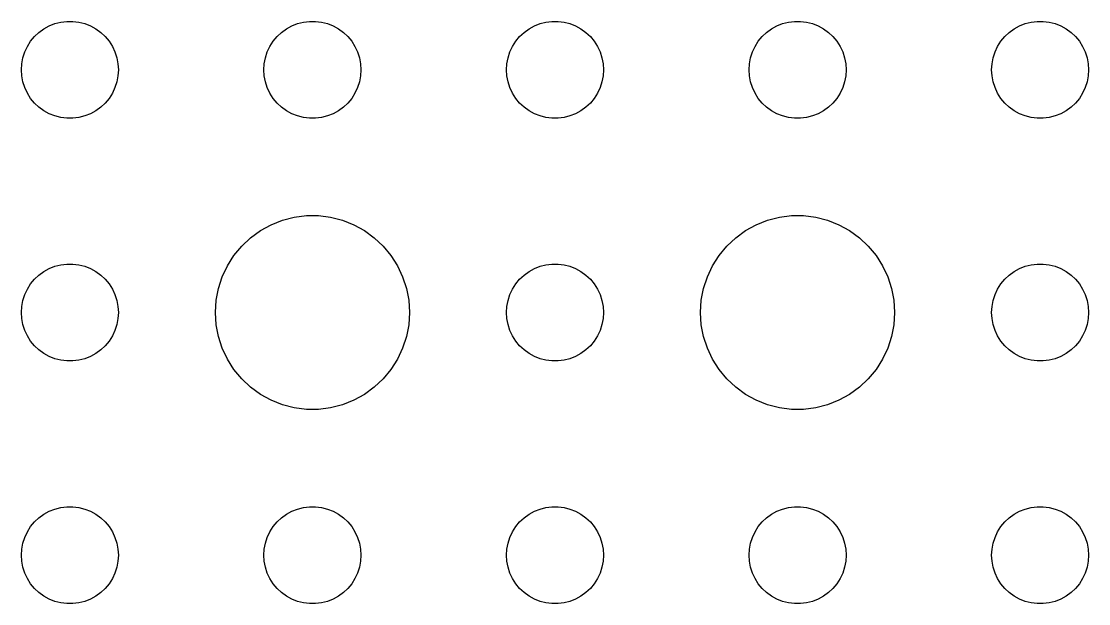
# Model space of a CAD drawing. Header units: metres. Extents: x -134 to 134, y 518 to 1078.
# Drawn here: x -1.5 to 31.5, y 774 to 792 of the extents above; entities that cross this region are included whole.
import ezdxf

# ---------------------------------------------------------------- set-up
doc = ezdxf.new("R2010")
doc.units = ezdxf.units.M

msp = doc.modelspace()

# ---------------------------------------------------------------- linework, layer by layer
for p, q in [((-0.95613, 791.656), (-0.80373, 791.766)), ((-0.80373, 791.766), (-0.63866, 791.857)), ((-0.63866, 791.857), (-0.46352, 791.927)), ((-0.46352, 791.927), (-0.28107, 791.973)), ((-0.28107, 791.973), (-0.09418, 791.997)), ((-0.09418, 791.997), (0.09418, 791.997)), ((0.09418, 791.997), (0.28107, 791.973)), ((0.28107, 791.973), (0.46352, 791.927)), ((0.46352, 791.927), (0.63866, 791.857)), ((0.63866, 791.857), (0.80373, 791.766)), ((0.80373, 791.766), (0.95613, 791.656)), ((6.54385, 791.656), (6.69626, 791.766)), ((6.69626, 791.766), (6.86133, 791.857)), ((6.86133, 791.857), (7.03647, 791.927)), ((7.03647, 791.927), (7.21892, 791.973)), ((7.21892, 791.973), (7.40581, 791.997)), ((7.40581, 791.997), (7.59418, 791.997)), ((7.59418, 791.997), (7.78107, 791.973)), ((7.78107, 791.973), (7.96352, 791.927)), ((7.96352, 791.927), (8.13866, 791.857)), ((8.13866, 791.857), (8.30373, 791.766)), ((8.30373, 791.766), (8.45613, 791.656)), ((14.0439, 791.656), (14.1963, 791.766)), ((14.1963, 791.766), (14.3613, 791.857)), ((14.3613, 791.857), (14.5365, 791.927)), ((14.5365, 791.927), (14.7189, 791.973)), ((14.7189, 791.973), (14.9058, 791.997)), ((14.9058, 791.997), (15.0942, 791.997)), ((15.0942, 791.997), (15.2811, 791.973)), ((15.2811, 791.973), (15.4635, 791.927)), ((15.4635, 791.927), (15.6387, 791.857)), ((15.6387, 791.857), (15.8037, 791.766)), ((15.8037, 791.766), (15.9561, 791.656)), ((21.5439, 791.656), (21.6963, 791.766)), ((21.6963, 791.766), (21.8613, 791.857)), ((21.8613, 791.857), (22.0365, 791.927)), ((22.0365, 791.927), (22.2189, 791.973)), ((22.2189, 791.973), (22.4058, 791.997)), ((22.4058, 791.997), (22.5942, 791.997)), ((22.5942, 791.997), (22.7811, 791.973)), ((22.7811, 791.973), (22.9635, 791.927)), ((22.9635, 791.927), (23.1387, 791.857)), ((23.1387, 791.857), (23.3037, 791.766)), ((23.3037, 791.766), (23.4561, 791.656)), ((29.0439, 791.656), (29.1963, 791.766)), ((29.1963, 791.766), (29.3613, 791.857)), ((29.3613, 791.857), (29.5365, 791.927)), ((29.5365, 791.927), (29.7189, 791.973)), ((29.7189, 791.973), (29.9058, 791.997)), ((29.9058, 791.997), (30.0942, 791.997)), ((30.0942, 791.997), (30.2811, 791.973)), ((30.2811, 791.973), (30.4635, 791.927)), ((30.4635, 791.927), (30.6387, 791.857)), ((30.6387, 791.857), (30.8037, 791.766)), ((30.8037, 791.766), (30.9561, 791.656)), ((-1.31445, 791.223), (-1.21352, 791.382)), ((-1.21352, 791.382), (-1.09344, 791.527)), ((-1.09344, 791.527), (-0.95613, 791.656)), ((0.95613, 791.656), (1.09344, 791.527)), ((1.09344, 791.527), (1.21352, 791.382)), ((1.21352, 791.382), (1.31445, 791.223)), ((6.18553, 791.223), (6.28647, 791.382)), ((6.28647, 791.382), (6.40654, 791.527)), ((6.40654, 791.527), (6.54385, 791.656)), ((8.45613, 791.656), (8.59344, 791.527)), ((8.59344, 791.527), (8.71352, 791.382)), ((8.71352, 791.382), (8.81445, 791.223)), ((13.6855, 791.223), (13.7865, 791.382)), ((13.7865, 791.382), (13.9065, 791.527)), ((13.9065, 791.527), (14.0439, 791.656)), ((15.9561, 791.656), (16.0934, 791.527)), ((16.0934, 791.527), (16.2135, 791.382)), ((16.2135, 791.382), (16.3145, 791.223)), ((21.1855, 791.223), (21.2865, 791.382)), ((21.2865, 791.382), (21.4065, 791.527)), ((21.4065, 791.527), (21.5439, 791.656)), ((23.4561, 791.656), (23.5934, 791.527)), ((23.5934, 791.527), (23.7135, 791.382)), ((23.7135, 791.382), (23.8145, 791.223)), ((28.6855, 791.223), (28.7865, 791.382)), ((28.7865, 791.382), (28.9065, 791.527)), ((28.9065, 791.527), (29.0439, 791.656)), ((30.9561, 791.656), (31.0934, 791.527)), ((31.0934, 791.527), (31.2135, 791.382)), ((31.2135, 791.382), (31.3145, 791.223)), ((-1.45287, 790.873), (-1.39465, 791.052)), ((-1.39465, 791.052), (-1.31445, 791.223)), ((1.31445, 791.223), (1.39465, 791.052)), ((1.39465, 791.052), (1.45287, 790.873)), ((6.04712, 790.873), (6.10533, 791.052)), ((6.10533, 791.052), (6.18553, 791.223)), ((8.81445, 791.223), (8.89465, 791.052)), ((8.89465, 791.052), (8.95287, 790.873)), ((13.5471, 790.873), (13.6053, 791.052)), ((13.6053, 791.052), (13.6855, 791.223)), ((16.3145, 791.223), (16.3947, 791.052)), ((16.3947, 791.052), (16.4529, 790.873)), ((21.0471, 790.873), (21.1053, 791.052)), ((21.1053, 791.052), (21.1855, 791.223)), ((23.8145, 791.223), (23.8947, 791.052)), ((23.8947, 791.052), (23.9529, 790.873)), ((28.5471, 790.873), (28.6053, 791.052)), ((28.6053, 791.052), (28.6855, 791.223)), ((31.3145, 791.223), (31.3947, 791.052)), ((31.3947, 791.052), (31.4529, 790.873)), ((-1.5, 790.5), (-1.48816, 790.688)), ((-1.48816, 790.688), (-1.45287, 790.873)), ((1.45287, 790.873), (1.48816, 790.688)), ((1.48816, 790.688), (1.5, 790.5)), ((6, 790.5), (6.01183, 790.688)), ((6.01183, 790.688), (6.04712, 790.873)), ((8.95287, 790.873), (8.98816, 790.688)), ((8.98816, 790.688), (9, 790.5)), ((13.5, 790.5), (13.5118, 790.688)), ((13.5118, 790.688), (13.5471, 790.873)), ((16.4529, 790.873), (16.4882, 790.688)), ((16.4882, 790.688), (16.5, 790.5)), ((21, 790.5), (21.0118, 790.688)), ((21.0118, 790.688), (21.0471, 790.873)), ((23.9529, 790.873), (23.9882, 790.688)), ((23.9882, 790.688), (24, 790.5)), ((28.5, 790.5), (28.5118, 790.688)), ((28.5118, 790.688), (28.5471, 790.873)), ((31.4529, 790.873), (31.4882, 790.688)), ((31.4882, 790.688), (31.5, 790.5)), ((-1.48816, 790.312), (-1.5, 790.5)), ((1.5, 790.5), (1.48816, 790.312)), ((6.01183, 790.312), (6, 790.5)), ((9, 790.5), (8.98816, 790.312)), ((13.5118, 790.312), (13.5, 790.5)), ((16.5, 790.5), (16.4882, 790.312)), ((21.0118, 790.312), (21, 790.5)), ((24, 790.5), (23.9882, 790.312)), ((28.5118, 790.312), (28.5, 790.5)), ((31.5, 790.5), (31.4882, 790.312)), ((-1.45287, 790.127), (-1.48816, 790.312)), ((-1.39465, 789.948), (-1.45287, 790.127)), ((1.45287, 790.127), (1.39465, 789.948)), ((1.48816, 790.312), (1.45287, 790.127)), ((6.04712, 790.127), (6.01183, 790.312)), ((6.10533, 789.948), (6.04712, 790.127)), ((8.95287, 790.127), (8.89465, 789.948)), ((8.98816, 790.312), (8.95287, 790.127)), ((13.5471, 790.127), (13.5118, 790.312)), ((13.6053, 789.948), (13.5471, 790.127)), ((16.4529, 790.127), (16.3947, 789.948)), ((16.4882, 790.312), (16.4529, 790.127)), ((21.0471, 790.127), (21.0118, 790.312)), ((21.1053, 789.948), (21.0471, 790.127)), ((23.9529, 790.127), (23.8947, 789.948)), ((23.9882, 790.312), (23.9529, 790.127)), ((28.5471, 790.127), (28.5118, 790.312)), ((28.6053, 789.948), (28.5471, 790.127)), ((31.4529, 790.127), (31.3947, 789.948)), ((31.4882, 790.312), (31.4529, 790.127)), ((-1.31445, 789.777), (-1.39465, 789.948)), ((-1.21352, 789.618), (-1.31445, 789.777)), ((1.31445, 789.777), (1.21352, 789.618)), ((1.39465, 789.948), (1.31445, 789.777)), ((6.18553, 789.777), (6.10533, 789.948)), ((6.28647, 789.618), (6.18553, 789.777)), ((8.81445, 789.777), (8.71352, 789.618)), ((8.89465, 789.948), (8.81445, 789.777)), ((13.6855, 789.777), (13.6053, 789.948)), ((13.7865, 789.618), (13.6855, 789.777)), ((16.3145, 789.777), (16.2135, 789.618)), ((16.3947, 789.948), (16.3145, 789.777)), ((21.1855, 789.777), (21.1053, 789.948)), ((21.2865, 789.618), (21.1855, 789.777)), ((23.8145, 789.777), (23.7135, 789.618)), ((23.8947, 789.948), (23.8145, 789.777)), ((28.6855, 789.777), (28.6053, 789.948)), ((28.7865, 789.618), (28.6855, 789.777)), ((31.3145, 789.777), (31.2135, 789.618)), ((31.3947, 789.948), (31.3145, 789.777)), ((-1.09344, 789.473), (-1.21352, 789.618)), ((-0.95613, 789.344), (-1.09344, 789.473)), ((1.09344, 789.473), (0.95613, 789.344)), ((1.21352, 789.618), (1.09344, 789.473)), ((6.40654, 789.473), (6.28647, 789.618)), ((6.54385, 789.344), (6.40654, 789.473)), ((8.59344, 789.473), (8.45613, 789.344)), ((8.71352, 789.618), (8.59344, 789.473)), ((13.9065, 789.473), (13.7865, 789.618)), ((14.0439, 789.344), (13.9065, 789.473)), ((16.0934, 789.473), (15.9561, 789.344)), ((16.2135, 789.618), (16.0934, 789.473)), ((21.4065, 789.473), (21.2865, 789.618)), ((21.5439, 789.344), (21.4065, 789.473)), ((23.5934, 789.473), (23.4561, 789.344)), ((23.7135, 789.618), (23.5934, 789.473)), ((28.9065, 789.473), (28.7865, 789.618)), ((29.0439, 789.344), (28.9065, 789.473)), ((31.0934, 789.473), (30.9561, 789.344)), ((31.2135, 789.618), (31.0934, 789.473)), ((-0.80373, 789.234), (-0.95613, 789.344)), ((-0.63866, 789.143), (-0.80373, 789.234)), ((-0.46352, 789.073), (-0.63866, 789.143)), ((-0.28107, 789.027), (-0.46352, 789.073)), ((0.46352, 789.073), (0.28107, 789.027)), ((0.63866, 789.143), (0.46352, 789.073)), ((0.80373, 789.234), (0.63866, 789.143)), ((0.95613, 789.344), (0.80373, 789.234)), ((6.69626, 789.234), (6.54385, 789.344)), ((6.86133, 789.143), (6.69626, 789.234)), ((7.03647, 789.073), (6.86133, 789.143)), ((7.21892, 789.027), (7.03647, 789.073)), ((7.96352, 789.073), (7.78107, 789.027)), ((8.13866, 789.143), (7.96352, 789.073)), ((8.30373, 789.234), (8.13866, 789.143)), ((8.45613, 789.344), (8.30373, 789.234)), ((14.1963, 789.234), (14.0439, 789.344)), ((14.3613, 789.143), (14.1963, 789.234)), ((14.5365, 789.073), (14.3613, 789.143)), ((14.7189, 789.027), (14.5365, 789.073)), ((15.4635, 789.073), (15.2811, 789.027)), ((15.6387, 789.143), (15.4635, 789.073)), ((15.8037, 789.234), (15.6387, 789.143)), ((15.9561, 789.344), (15.8037, 789.234)), ((21.6963, 789.234), (21.5439, 789.344)), ((21.8613, 789.143), (21.6963, 789.234)), ((22.0365, 789.073), (21.8613, 789.143)), ((22.2189, 789.027), (22.0365, 789.073)), ((22.9635, 789.073), (22.7811, 789.027)), ((23.1387, 789.143), (22.9635, 789.073)), ((23.3037, 789.234), (23.1387, 789.143)), ((23.4561, 789.344), (23.3037, 789.234)), ((29.1963, 789.234), (29.0439, 789.344)), ((29.3613, 789.143), (29.1963, 789.234)), ((29.5365, 789.073), (29.3613, 789.143)), ((29.7189, 789.027), (29.5365, 789.073)), ((30.4635, 789.073), (30.2811, 789.027)), ((30.6387, 789.143), (30.4635, 789.073)), ((30.8037, 789.234), (30.6387, 789.143)), ((30.9561, 789.344), (30.8037, 789.234)), ((-0.09418, 789.003), (-0.28107, 789.027)), ((0.09418, 789.003), (-0.09418, 789.003)), ((0.28107, 789.027), (0.09418, 789.003)), ((7.40581, 789.003), (7.21892, 789.027)), ((7.59418, 789.003), (7.40581, 789.003)), ((7.78107, 789.027), (7.59418, 789.003)), ((14.9058, 789.003), (14.7189, 789.027)), ((15.0942, 789.003), (14.9058, 789.003)), ((15.2811, 789.027), (15.0942, 789.003)), ((22.4058, 789.003), (22.2189, 789.027)), ((22.5942, 789.003), (22.4058, 789.003)), ((22.7811, 789.027), (22.5942, 789.003)), ((29.9058, 789.003), (29.7189, 789.027)), ((30.0942, 789.003), (29.9058, 789.003)), ((30.2811, 789.027), (30.0942, 789.003)), ((6.22266, 785.714), (6.57294, 785.853)), ((6.57294, 785.853), (6.93785, 785.947)), ((6.93785, 785.947), (7.31161, 785.994)), ((7.31161, 785.994), (7.68837, 785.994)), ((7.68837, 785.994), (8.06213, 785.947)), ((8.06213, 785.947), (8.42705, 785.853)), ((8.42705, 785.853), (8.77733, 785.714)), ((21.2227, 785.714), (21.5729, 785.853)), ((21.5729, 785.853), (21.9379, 785.947)), ((21.9379, 785.947), (22.3116, 785.994)), ((22.3116, 785.994), (22.6884, 785.994)), ((22.6884, 785.994), (23.0621, 785.947)), ((23.0621, 785.947), (23.427, 785.853)), ((23.427, 785.853), (23.7773, 785.714)), ((5.58772, 785.312), (5.89252, 785.533)), ((5.89252, 785.533), (6.22266, 785.714)), ((8.77733, 785.714), (9.10747, 785.533)), ((9.10747, 785.533), (9.41226, 785.312)), ((20.5877, 785.312), (20.8925, 785.533)), ((20.8925, 785.533), (21.2227, 785.714)), ((23.7773, 785.714), (24.1075, 785.533)), ((24.1075, 785.533), (24.4123, 785.312)), ((5.31308, 785.054), (5.58772, 785.312)), ((9.41226, 785.312), (9.6869, 785.054)), ((20.3131, 785.054), (20.5877, 785.312)), ((24.4123, 785.312), (24.6869, 785.054)), ((4.87108, 784.445), (5.07294, 784.763)), ((5.07294, 784.763), (5.31308, 785.054)), ((9.6869, 785.054), (9.92705, 784.763)), ((9.92705, 784.763), (10.1289, 784.445)), ((19.8711, 784.445), (20.0729, 784.763)), ((20.0729, 784.763), (20.3131, 785.054)), ((24.6869, 785.054), (24.927, 784.763)), ((24.927, 784.763), (25.1289, 784.445)), ((-0.63866, 784.357), (-0.46352, 784.427)), ((-0.46352, 784.427), (-0.28107, 784.473)), ((-0.28107, 784.473), (-0.09418, 784.497)), ((-0.09418, 784.497), (0.09418, 784.497)), ((0.09418, 784.497), (0.28107, 784.473)), ((0.28107, 784.473), (0.46352, 784.427)), ((0.46352, 784.427), (0.63866, 784.357)), ((4.71066, 784.104), (4.87108, 784.445)), ((10.1289, 784.445), (10.2893, 784.104)), ((14.3613, 784.357), (14.5365, 784.427)), ((14.5365, 784.427), (14.7189, 784.473)), ((14.7189, 784.473), (14.9058, 784.497)), ((14.9058, 784.497), (15.0942, 784.497)), ((15.0942, 784.497), (15.2811, 784.473)), ((15.2811, 784.473), (15.4635, 784.427)), ((15.4635, 784.427), (15.6387, 784.357)), ((19.7107, 784.104), (19.8711, 784.445)), ((25.1289, 784.445), (25.2893, 784.104)), ((29.3613, 784.357), (29.5365, 784.427)), ((29.5365, 784.427), (29.7189, 784.473)), ((29.7189, 784.473), (29.9058, 784.497)), ((29.9058, 784.497), (30.0942, 784.497)), ((30.0942, 784.497), (30.2811, 784.473)), ((30.2811, 784.473), (30.4635, 784.427)), ((30.4635, 784.427), (30.6387, 784.357)), ((-1.09344, 784.027), (-0.95613, 784.156)), ((-0.95613, 784.156), (-0.80373, 784.266)), ((-0.80373, 784.266), (-0.63866, 784.357)), ((0.63866, 784.357), (0.80373, 784.266)), ((0.80373, 784.266), (0.95613, 784.156)), ((0.95613, 784.156), (1.09344, 784.027)), ((4.59424, 783.746), (4.71066, 784.104)), ((10.2893, 784.104), (10.4057, 783.746)), ((13.9065, 784.027), (14.0439, 784.156)), ((14.0439, 784.156), (14.1963, 784.266)), ((14.1963, 784.266), (14.3613, 784.357)), ((15.6387, 784.357), (15.8037, 784.266)), ((15.8037, 784.266), (15.9561, 784.156)), ((15.9561, 784.156), (16.0934, 784.027)), ((19.5942, 783.746), (19.7107, 784.104)), ((25.2893, 784.104), (25.4057, 783.746)), ((28.9065, 784.027), (29.0439, 784.156)), ((29.0439, 784.156), (29.1963, 784.266)), ((29.1963, 784.266), (29.3613, 784.357)), ((30.6387, 784.357), (30.8037, 784.266)), ((30.8037, 784.266), (30.9561, 784.156)), ((30.9561, 784.156), (31.0934, 784.027)), ((-1.31445, 783.723), (-1.21352, 783.882)), ((-1.21352, 783.882), (-1.09344, 784.027)), ((1.09344, 784.027), (1.21352, 783.882)), ((1.21352, 783.882), (1.31445, 783.723)), ((13.6855, 783.723), (13.7865, 783.882)), ((13.7865, 783.882), (13.9065, 784.027)), ((16.0934, 784.027), (16.2135, 783.882)), ((16.2135, 783.882), (16.3145, 783.723)), ((28.6855, 783.723), (28.7865, 783.882)), ((28.7865, 783.882), (28.9065, 784.027)), ((31.0934, 784.027), (31.2135, 783.882)), ((31.2135, 783.882), (31.3145, 783.723)), ((-1.45287, 783.373), (-1.39465, 783.552)), ((-1.39465, 783.552), (-1.31445, 783.723)), ((1.31445, 783.723), (1.39465, 783.552)), ((1.39465, 783.552), (1.45287, 783.373)), ((4.52365, 783.376), (4.59424, 783.746)), ((10.4057, 783.746), (10.4763, 783.376)), ((13.5471, 783.373), (13.6053, 783.552)), ((13.6053, 783.552), (13.6855, 783.723)), ((16.3145, 783.723), (16.3947, 783.552)), ((16.3947, 783.552), (16.4529, 783.373)), ((19.5237, 783.376), (19.5942, 783.746)), ((25.4057, 783.746), (25.4763, 783.376)), ((28.5471, 783.373), (28.6053, 783.552)), ((28.6053, 783.552), (28.6855, 783.723)), ((31.3145, 783.723), (31.3947, 783.552)), ((31.3947, 783.552), (31.4529, 783.373)), ((-1.5, 783), (-1.48816, 783.188)), ((-1.48816, 783.188), (-1.45287, 783.373)), ((1.45287, 783.373), (1.48816, 783.188)), ((1.48816, 783.188), (1.5, 783)), ((4.5, 783), (4.52365, 783.376)), ((10.4763, 783.376), (10.5, 783)), ((13.5, 783), (13.5118, 783.188)), ((13.5118, 783.188), (13.5471, 783.373)), ((16.4529, 783.373), (16.4882, 783.188)), ((16.4882, 783.188), (16.5, 783)), ((19.5, 783), (19.5237, 783.376)), ((25.4763, 783.376), (25.5, 783)), ((28.5, 783), (28.5118, 783.188)), ((28.5118, 783.188), (28.5471, 783.373)), ((31.4529, 783.373), (31.4882, 783.188)), ((31.4882, 783.188), (31.5, 783)), ((-1.48816, 782.812), (-1.5, 783)), ((-1.45287, 782.627), (-1.48816, 782.812)), ((1.48816, 782.812), (1.45287, 782.627)), ((1.5, 783), (1.48816, 782.812)), ((4.52365, 782.624), (4.5, 783)), ((10.5, 783), (10.4763, 782.624)), ((13.5118, 782.812), (13.5, 783)), ((13.5471, 782.627), (13.5118, 782.812)), ((16.4882, 782.812), (16.4529, 782.627)), ((16.5, 783), (16.4882, 782.812)), ((19.5237, 782.624), (19.5, 783)), ((25.5, 783), (25.4763, 782.624)), ((28.5118, 782.812), (28.5, 783)), ((28.5471, 782.627), (28.5118, 782.812)), ((31.4882, 782.812), (31.4529, 782.627)), ((31.5, 783), (31.4882, 782.812)), ((-1.39465, 782.448), (-1.45287, 782.627)), ((-1.31445, 782.277), (-1.39465, 782.448)), ((1.39465, 782.448), (1.31445, 782.277)), ((1.45287, 782.627), (1.39465, 782.448)), ((4.59424, 782.254), (4.52365, 782.624)), ((10.4763, 782.624), (10.4057, 782.254)), ((13.6053, 782.448), (13.5471, 782.627)), ((13.6855, 782.277), (13.6053, 782.448)), ((16.3947, 782.448), (16.3145, 782.277)), ((16.4529, 782.627), (16.3947, 782.448)), ((19.5942, 782.254), (19.5237, 782.624)), ((25.4763, 782.624), (25.4057, 782.254)), ((28.6053, 782.448), (28.5471, 782.627)), ((28.6855, 782.277), (28.6053, 782.448)), ((31.3947, 782.448), (31.3145, 782.277)), ((31.4529, 782.627), (31.3947, 782.448)), ((-1.21352, 782.118), (-1.31445, 782.277)), ((-1.09344, 781.973), (-1.21352, 782.118)), ((1.21352, 782.118), (1.09344, 781.973)), ((1.31445, 782.277), (1.21352, 782.118)), ((4.71066, 781.896), (4.59424, 782.254)), ((10.4057, 782.254), (10.2893, 781.896)), ((13.7865, 782.118), (13.6855, 782.277)), ((13.9065, 781.973), (13.7865, 782.118)), ((16.2135, 782.118), (16.0934, 781.973)), ((16.3145, 782.277), (16.2135, 782.118)), ((19.7107, 781.896), (19.5942, 782.254)), ((25.4057, 782.254), (25.2893, 781.896)), ((28.7865, 782.118), (28.6855, 782.277)), ((28.9065, 781.973), (28.7865, 782.118)), ((31.2135, 782.118), (31.0934, 781.973)), ((31.3145, 782.277), (31.2135, 782.118)), ((-0.95613, 781.844), (-1.09344, 781.973)), ((-0.80373, 781.734), (-0.95613, 781.844)), ((0.95613, 781.844), (0.80373, 781.734)), ((1.09344, 781.973), (0.95613, 781.844)), ((4.87108, 781.555), (4.71066, 781.896)), ((10.2893, 781.896), (10.1289, 781.555)), ((14.0439, 781.844), (13.9065, 781.973)), ((14.1963, 781.734), (14.0439, 781.844)), ((15.9561, 781.844), (15.8037, 781.734)), ((16.0934, 781.973), (15.9561, 781.844)), ((19.8711, 781.555), (19.7107, 781.896)), ((25.2893, 781.896), (25.1289, 781.555)), ((29.0439, 781.844), (28.9065, 781.973)), ((29.1963, 781.734), (29.0439, 781.844)), ((30.9561, 781.844), (30.8037, 781.734)), ((31.0934, 781.973), (30.9561, 781.844)), ((-0.63866, 781.643), (-0.80373, 781.734)), ((-0.46352, 781.573), (-0.63866, 781.643)), ((-0.28107, 781.527), (-0.46352, 781.573)), ((-0.09418, 781.503), (-0.28107, 781.527)), ((0.09418, 781.503), (-0.09418, 781.503)), ((0.28107, 781.527), (0.09418, 781.503)), ((0.46352, 781.573), (0.28107, 781.527)), ((0.63866, 781.643), (0.46352, 781.573)), ((0.80373, 781.734), (0.63866, 781.643)), ((5.07294, 781.237), (4.87108, 781.555)), ((10.1289, 781.555), (9.92705, 781.237)), ((14.3613, 781.643), (14.1963, 781.734)), ((14.5365, 781.573), (14.3613, 781.643)), ((14.7189, 781.527), (14.5365, 781.573)), ((14.9058, 781.503), (14.7189, 781.527)), ((15.0942, 781.503), (14.9058, 781.503)), ((15.2811, 781.527), (15.0942, 781.503)), ((15.4635, 781.573), (15.2811, 781.527)), ((15.6387, 781.643), (15.4635, 781.573)), ((15.8037, 781.734), (15.6387, 781.643)), ((20.0729, 781.237), (19.8711, 781.555)), ((25.1289, 781.555), (24.927, 781.237)), ((29.3613, 781.643), (29.1963, 781.734)), ((29.5365, 781.573), (29.3613, 781.643)), ((29.7189, 781.527), (29.5365, 781.573)), ((29.9058, 781.503), (29.7189, 781.527)), ((30.0942, 781.503), (29.9058, 781.503)), ((30.2811, 781.527), (30.0942, 781.503)), ((30.4635, 781.573), (30.2811, 781.527)), ((30.6387, 781.643), (30.4635, 781.573)), ((30.8037, 781.734), (30.6387, 781.643)), ((5.31308, 780.946), (5.07294, 781.237)), ((9.92705, 781.237), (9.6869, 780.946)), ((20.3131, 780.946), (20.0729, 781.237)), ((24.927, 781.237), (24.6869, 780.946)), ((5.58772, 780.688), (5.31308, 780.946)), ((9.6869, 780.946), (9.41226, 780.688)), ((20.5877, 780.688), (20.3131, 780.946)), ((24.6869, 780.946), (24.4123, 780.688)), ((5.89252, 780.467), (5.58772, 780.688)), ((6.22266, 780.286), (5.89252, 780.467)), ((9.10747, 780.467), (8.77733, 780.286)), ((9.41226, 780.688), (9.10747, 780.467)), ((20.8925, 780.467), (20.5877, 780.688)), ((21.2227, 780.286), (20.8925, 780.467)), ((24.1075, 780.467), (23.7773, 780.286)), ((24.4123, 780.688), (24.1075, 780.467)), ((6.57294, 780.147), (6.22266, 780.286)), ((6.93785, 780.053), (6.57294, 780.147)), ((8.42705, 780.147), (8.06213, 780.053)), ((8.77733, 780.286), (8.42705, 780.147)), ((21.5729, 780.147), (21.2227, 780.286)), ((21.9379, 780.053), (21.5729, 780.147)), ((23.427, 780.147), (23.0621, 780.053)), ((23.7773, 780.286), (23.427, 780.147)), ((7.31161, 780.006), (6.93785, 780.053)), ((7.68837, 780.006), (7.31161, 780.006)), ((8.06213, 780.053), (7.68837, 780.006)), ((22.3116, 780.006), (21.9379, 780.053)), ((22.6884, 780.006), (22.3116, 780.006)), ((23.0621, 780.053), (22.6884, 780.006)), ((-0.80373, 776.766), (-0.63866, 776.857)), ((-0.63866, 776.857), (-0.46352, 776.927)), ((-0.46352, 776.927), (-0.28107, 776.973)), ((-0.28107, 776.973), (-0.09418, 776.997)), ((-0.09418, 776.997), (0.09418, 776.997)), ((0.09418, 776.997), (0.28107, 776.973)), ((0.28107, 776.973), (0.46352, 776.927)), ((0.46352, 776.927), (0.63866, 776.857)), ((0.63866, 776.857), (0.80373, 776.766)), ((6.69626, 776.766), (6.86133, 776.857)), ((6.86133, 776.857), (7.03647, 776.927)), ((7.03647, 776.927), (7.21892, 776.973)), ((7.21892, 776.973), (7.40581, 776.997)), ((7.40581, 776.997), (7.59418, 776.997)), ((7.59418, 776.997), (7.78107, 776.973)), ((7.78107, 776.973), (7.96352, 776.927)), ((7.96352, 776.927), (8.13866, 776.857)), ((8.13866, 776.857), (8.30373, 776.766)), ((14.1963, 776.766), (14.3613, 776.857)), ((14.3613, 776.857), (14.5365, 776.927)), ((14.5365, 776.927), (14.7189, 776.973)), ((14.7189, 776.973), (14.9058, 776.997)), ((14.9058, 776.997), (15.0942, 776.997)), ((15.0942, 776.997), (15.2811, 776.973)), ((15.2811, 776.973), (15.4635, 776.927)), ((15.4635, 776.927), (15.6387, 776.857)), ((15.6387, 776.857), (15.8037, 776.766)), ((21.6963, 776.766), (21.8613, 776.857)), ((21.8613, 776.857), (22.0365, 776.927)), ((22.0365, 776.927), (22.2189, 776.973)), ((22.2189, 776.973), (22.4058, 776.997)), ((22.4058, 776.997), (22.5942, 776.997)), ((22.5942, 776.997), (22.7811, 776.973)), ((22.7811, 776.973), (22.9635, 776.927)), ((22.9635, 776.927), (23.1387, 776.857)), ((23.1387, 776.857), (23.3037, 776.766)), ((29.1963, 776.766), (29.3613, 776.857)), ((29.3613, 776.857), (29.5365, 776.927)), ((29.5365, 776.927), (29.7189, 776.973)), ((29.7189, 776.973), (29.9058, 776.997)), ((29.9058, 776.997), (30.0942, 776.997)), ((30.0942, 776.997), (30.2811, 776.973)), ((30.2811, 776.973), (30.4635, 776.927)), ((30.4635, 776.927), (30.6387, 776.857)), ((30.6387, 776.857), (30.8037, 776.766)), ((-1.21352, 776.382), (-1.09344, 776.527)), ((-1.09344, 776.527), (-0.95613, 776.656)), ((-0.95613, 776.656), (-0.80373, 776.766)), ((0.80373, 776.766), (0.95613, 776.656)), ((0.95613, 776.656), (1.09344, 776.527)), ((1.09344, 776.527), (1.21352, 776.382)), ((6.28647, 776.382), (6.40654, 776.527)), ((6.40654, 776.527), (6.54385, 776.656)), ((6.54385, 776.656), (6.69626, 776.766)), ((8.30373, 776.766), (8.45613, 776.656)), ((8.45613, 776.656), (8.59344, 776.527)), ((8.59344, 776.527), (8.71352, 776.382)), ((13.7865, 776.382), (13.9065, 776.527)), ((13.9065, 776.527), (14.0439, 776.656)), ((14.0439, 776.656), (14.1963, 776.766)), ((15.8037, 776.766), (15.9561, 776.656)), ((15.9561, 776.656), (16.0934, 776.527)), ((16.0934, 776.527), (16.2135, 776.382)), ((21.2865, 776.382), (21.4065, 776.527)), ((21.4065, 776.527), (21.5439, 776.656)), ((21.5439, 776.656), (21.6963, 776.766)), ((23.3037, 776.766), (23.4561, 776.656)), ((23.4561, 776.656), (23.5934, 776.527)), ((23.5934, 776.527), (23.7135, 776.382)), ((28.7865, 776.382), (28.9065, 776.527)), ((28.9065, 776.527), (29.0439, 776.656)), ((29.0439, 776.656), (29.1963, 776.766)), ((30.8037, 776.766), (30.9561, 776.656)), ((30.9561, 776.656), (31.0934, 776.527)), ((31.0934, 776.527), (31.2135, 776.382)), ((-1.39465, 776.052), (-1.31445, 776.223)), ((-1.31445, 776.223), (-1.21352, 776.382)), ((1.21352, 776.382), (1.31445, 776.223)), ((1.31445, 776.223), (1.39465, 776.052)), ((6.10533, 776.052), (6.18553, 776.223)), ((6.18553, 776.223), (6.28647, 776.382)), ((8.71352, 776.382), (8.81445, 776.223)), ((8.81445, 776.223), (8.89465, 776.052)), ((13.6053, 776.052), (13.6855, 776.223)), ((13.6855, 776.223), (13.7865, 776.382)), ((16.2135, 776.382), (16.3145, 776.223)), ((16.3145, 776.223), (16.3947, 776.052)), ((21.1053, 776.052), (21.1855, 776.223)), ((21.1855, 776.223), (21.2865, 776.382)), ((23.7135, 776.382), (23.8145, 776.223)), ((23.8145, 776.223), (23.8947, 776.052)), ((28.6053, 776.052), (28.6855, 776.223)), ((28.6855, 776.223), (28.7865, 776.382)), ((31.2135, 776.382), (31.3145, 776.223)), ((31.3145, 776.223), (31.3947, 776.052)), ((-1.48816, 775.688), (-1.45287, 775.873)), ((-1.45287, 775.873), (-1.39465, 776.052)), ((1.39465, 776.052), (1.45287, 775.873)), ((1.45287, 775.873), (1.48816, 775.688)), ((6.01183, 775.688), (6.04712, 775.873)), ((6.04712, 775.873), (6.10533, 776.052)), ((8.89465, 776.052), (8.95287, 775.873)), ((8.95287, 775.873), (8.98816, 775.688)), ((13.5118, 775.688), (13.5471, 775.873)), ((13.5471, 775.873), (13.6053, 776.052)), ((16.3947, 776.052), (16.4529, 775.873)), ((16.4529, 775.873), (16.4882, 775.688)), ((21.0118, 775.688), (21.0471, 775.873)), ((21.0471, 775.873), (21.1053, 776.052)), ((23.8947, 776.052), (23.9529, 775.873)), ((23.9529, 775.873), (23.9882, 775.688)), ((28.5118, 775.688), (28.5471, 775.873)), ((28.5471, 775.873), (28.6053, 776.052)), ((31.3947, 776.052), (31.4529, 775.873)), ((31.4529, 775.873), (31.4882, 775.688)), ((-1.5, 775.5), (-1.48816, 775.688)), ((-1.48816, 775.312), (-1.5, 775.5)), ((1.48816, 775.688), (1.5, 775.5)), ((1.5, 775.5), (1.48816, 775.312)), ((6, 775.5), (6.01183, 775.688)), ((6.01183, 775.312), (6, 775.5)), ((8.98816, 775.688), (9, 775.5)), ((9, 775.5), (8.98816, 775.312)), ((13.5, 775.5), (13.5118, 775.688)), ((13.5118, 775.312), (13.5, 775.5)), ((16.4882, 775.688), (16.5, 775.5)), ((16.5, 775.5), (16.4882, 775.312)), ((21, 775.5), (21.0118, 775.688)), ((21.0118, 775.312), (21, 775.5)), ((23.9882, 775.688), (24, 775.5)), ((24, 775.5), (23.9882, 775.312)), ((28.5, 775.5), (28.5118, 775.688)), ((28.5118, 775.312), (28.5, 775.5)), ((31.4882, 775.688), (31.5, 775.5)), ((31.5, 775.5), (31.4882, 775.312)), ((-1.45287, 775.127), (-1.48816, 775.312)), ((1.48816, 775.312), (1.45287, 775.127)), ((6.04712, 775.127), (6.01183, 775.312)), ((8.98816, 775.312), (8.95287, 775.127)), ((13.5471, 775.127), (13.5118, 775.312)), ((16.4882, 775.312), (16.4529, 775.127)), ((21.0471, 775.127), (21.0118, 775.312)), ((23.9882, 775.312), (23.9529, 775.127)), ((28.5471, 775.127), (28.5118, 775.312)), ((31.4882, 775.312), (31.4529, 775.127)), ((-1.39465, 774.948), (-1.45287, 775.127)), ((-1.31445, 774.777), (-1.39465, 774.948)), ((1.39465, 774.948), (1.31445, 774.777)), ((1.45287, 775.127), (1.39465, 774.948)), ((6.10533, 774.948), (6.04712, 775.127)), ((6.18553, 774.777), (6.10533, 774.948)), ((8.89465, 774.948), (8.81445, 774.777)), ((8.95287, 775.127), (8.89465, 774.948)), ((13.6053, 774.948), (13.5471, 775.127)), ((13.6855, 774.777), (13.6053, 774.948)), ((16.3947, 774.948), (16.3145, 774.777)), ((16.4529, 775.127), (16.3947, 774.948)), ((21.1053, 774.948), (21.0471, 775.127)), ((21.1855, 774.777), (21.1053, 774.948)), ((23.8947, 774.948), (23.8145, 774.777)), ((23.9529, 775.127), (23.8947, 774.948)), ((28.6053, 774.948), (28.5471, 775.127)), ((28.6855, 774.777), (28.6053, 774.948)), ((31.3947, 774.948), (31.3145, 774.777)), ((31.4529, 775.127), (31.3947, 774.948)), ((-1.21352, 774.618), (-1.31445, 774.777)), ((-1.09344, 774.473), (-1.21352, 774.618)), ((1.21352, 774.618), (1.09344, 774.473)), ((1.31445, 774.777), (1.21352, 774.618)), ((6.28647, 774.618), (6.18553, 774.777)), ((6.40654, 774.473), (6.28647, 774.618)), ((8.71352, 774.618), (8.59344, 774.473)), ((8.81445, 774.777), (8.71352, 774.618)), ((13.7865, 774.618), (13.6855, 774.777)), ((13.9065, 774.473), (13.7865, 774.618)), ((16.2135, 774.618), (16.0934, 774.473)), ((16.3145, 774.777), (16.2135, 774.618)), ((21.2865, 774.618), (21.1855, 774.777)), ((21.4065, 774.473), (21.2865, 774.618)), ((23.7135, 774.618), (23.5934, 774.473)), ((23.8145, 774.777), (23.7135, 774.618)), ((28.7865, 774.618), (28.6855, 774.777)), ((28.9065, 774.473), (28.7865, 774.618)), ((31.2135, 774.618), (31.0934, 774.473)), ((31.3145, 774.777), (31.2135, 774.618)), ((-0.95613, 774.344), (-1.09344, 774.473)), ((-0.80373, 774.234), (-0.95613, 774.344)), ((-0.63866, 774.143), (-0.80373, 774.234)), ((0.80373, 774.234), (0.63866, 774.143)), ((0.95613, 774.344), (0.80373, 774.234)), ((1.09344, 774.473), (0.95613, 774.344)), ((6.54385, 774.344), (6.40654, 774.473)), ((6.69626, 774.234), (6.54385, 774.344)), ((6.86133, 774.143), (6.69626, 774.234)), ((8.30373, 774.234), (8.13866, 774.143)), ((8.45613, 774.344), (8.30373, 774.234)), ((8.59344, 774.473), (8.45613, 774.344)), ((14.0439, 774.344), (13.9065, 774.473)), ((14.1963, 774.234), (14.0439, 774.344)), ((14.3613, 774.143), (14.1963, 774.234)), ((15.8037, 774.234), (15.6387, 774.143)), ((15.9561, 774.344), (15.8037, 774.234)), ((16.0934, 774.473), (15.9561, 774.344)), ((21.5439, 774.344), (21.4065, 774.473)), ((21.6963, 774.234), (21.5439, 774.344)), ((21.8613, 774.143), (21.6963, 774.234)), ((23.3037, 774.234), (23.1387, 774.143)), ((23.4561, 774.344), (23.3037, 774.234)), ((23.5934, 774.473), (23.4561, 774.344)), ((29.0439, 774.344), (28.9065, 774.473)), ((29.1963, 774.234), (29.0439, 774.344)), ((29.3613, 774.143), (29.1963, 774.234)), ((30.8037, 774.234), (30.6387, 774.143)), ((30.9561, 774.344), (30.8037, 774.234)), ((31.0934, 774.473), (30.9561, 774.344)), ((-0.46352, 774.073), (-0.63866, 774.143)), ((-0.28107, 774.027), (-0.46352, 774.073)), ((-0.09418, 774.003), (-0.28107, 774.027)), ((0.09418, 774.003), (-0.09418, 774.003)), ((0.28107, 774.027), (0.09418, 774.003)), ((0.46352, 774.073), (0.28107, 774.027)), ((0.63866, 774.143), (0.46352, 774.073)), ((7.03647, 774.073), (6.86133, 774.143)), ((7.21892, 774.027), (7.03647, 774.073)), ((7.40581, 774.003), (7.21892, 774.027)), ((7.59418, 774.003), (7.40581, 774.003)), ((7.78107, 774.027), (7.59418, 774.003)), ((7.96352, 774.073), (7.78107, 774.027)), ((8.13866, 774.143), (7.96352, 774.073)), ((14.5365, 774.073), (14.3613, 774.143)), ((14.7189, 774.027), (14.5365, 774.073)), ((14.9058, 774.003), (14.7189, 774.027)), ((15.0942, 774.003), (14.9058, 774.003)), ((15.2811, 774.027), (15.0942, 774.003)), ((15.4635, 774.073), (15.2811, 774.027)), ((15.6387, 774.143), (15.4635, 774.073)), ((22.0365, 774.073), (21.8613, 774.143)), ((22.2189, 774.027), (22.0365, 774.073)), ((22.4058, 774.003), (22.2189, 774.027)), ((22.5942, 774.003), (22.4058, 774.003)), ((22.7811, 774.027), (22.5942, 774.003)), ((22.9635, 774.073), (22.7811, 774.027)), ((23.1387, 774.143), (22.9635, 774.073)), ((29.5365, 774.073), (29.3613, 774.143)), ((29.7189, 774.027), (29.5365, 774.073)), ((29.9058, 774.003), (29.7189, 774.027)), ((30.0942, 774.003), (29.9058, 774.003)), ((30.2811, 774.027), (30.0942, 774.003)), ((30.4635, 774.073), (30.2811, 774.027)), ((30.6387, 774.143), (30.4635, 774.073))]:
    msp.add_line(p, q)

doc.saveas('drawing.dxf')
